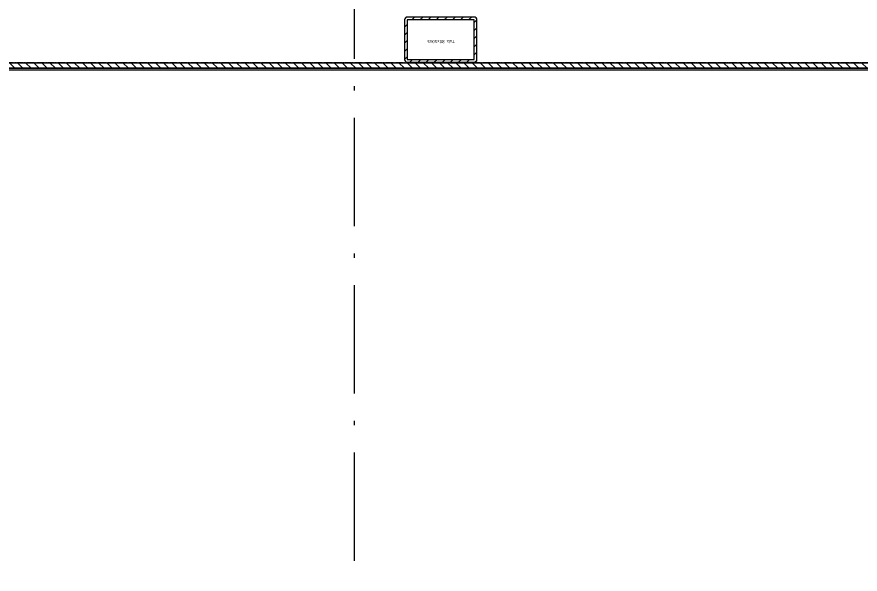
# Model space of a CAD drawing. Header units: millimetres. Extents: x -853320 to 19484, y -510814 to 9708.
# Drawn here: x 4232 to 5165, y 2548 to 3164 of the extents above; entities that cross this region are included whole.
import ezdxf
from ezdxf import colors
from ezdxf.entities.mleader import LeaderData, LeaderLine
from ezdxf.math import Vec2, Vec3

# ---------------------------------------------------------------- set-up
doc = ezdxf.new("R2010")
doc.units = ezdxf.units.MM
doc.linetypes.add('DASHDOT', pattern=[18.5, 12, -3, 0.5, -3])
doc.linetypes.add('TRATTEGGIATA2', pattern=[9.525, 6.35, -3.175])
for name, color, linetype, lineweight in [('F_ARREDI', 7, 'Continuous', 5), ('F_ELETTRODOMESTICI', 40, 'Continuous', 5), ('F_Sezioni', 5, 'Continuous', 9)]:
    doc.layers.add(name, color=color, linetype=linetype, lineweight=lineweight)
doc.layers.add('F_PARETI_slider', color=1, linetype='Continuous', lineweight=5, true_color=0xff0000)
doc.styles.add('DANZI-DIDASCALIE', font='Yu Gothic UI Light.ttf', dxfattribs={"height": 30})
doc.styles.add('Tahoma', font='tahoma.ttf')

# ---------------------------------------------------------------- blocks, each defined once
blk = doc.blocks.new('_Dot')
at = {"color": 0, "linetype": 'ByBlock', "lineweight": -2}
blk.add_line((-0.5, 0), (-1, 0), dxfattribs=at)
at = {"color": 0, "linetype": 'ByBlock', "const_width": 0.5}
blk.add_lwpolyline([(-0.25, 0, 1), (0.25, 0, 1)], format="xyb", close=True, dxfattribs=at)
blk = doc.blocks.new('SLIDER piccola_lato ingresso_pianta_rev.01')
at = {"linetype": 'Continuous', "lineweight": 9}
h = blk.add_hatch(dxfattribs=at)
h.set_pattern_fill('ANSI31', color=34, scale=2, angle=90, style=0)
h.paths.add_polyline_path([(830454.03, 513942.5), (827479.03, 513942.5), (827479.03, 513948.5), (830454.03, 513948.5)])
at = {"color": 8, "linetype": 'TRATTEGGIATA2', "lineweight": 9, "ltscale": 0.15}
for p, q in [((828929.03, 513948.5), (827589.03, 513948.5)), ((830344.03, 513948.5), (829009.03, 513948.5))]:
    blk.add_line(p, q, dxfattribs=at)
at = {"color": 32, "linetype": 'ByBlock', "lineweight": 9}
blk.add_lwpolyline([(830454.03, 513942.5), (827479.03, 513942.5), (827479.03, 513948.5), (830454.03, 513948.5)], close=True, dxfattribs=at)
at = {"linetype": 'ByBlock', "lineweight": 9}
blk.add_lwpolyline([(827479.03, 513942.5), (830454.03, 513942.5), (830454.03, 513940.5), (827479.03, 513940.5)], close=True, dxfattribs=at)
at = {"color": 30, "lineweight": 9, "insert": (828969.24, 513972.01), "char_height": 3.549, "width": 31.8549, "attachment_point": 5, "rotation": 180, "style": 'Tahoma', "bg_fill": 3, "box_fill_scale": 1.1, "bg_fill_color": 256, "bg_fill_true_color": 13158600, "bg_fill_transparency": 0}
blk.add_mtext('Tub. 80x50x5', dxfattribs=at)
at = {"lineweight": 9}
h = blk.add_hatch(dxfattribs=at)
h.set_pattern_fill('ANSI31', color=1, scale=2, angle=180)
h.set_pattern_definition([(225, (1285150.591, 478094.604), (4.49012806, -4.49012806), [])])
edge = h.paths.add_edge_path()
edge.add_line((829009.03, 513952), (829009.03, 513996))
edge.add_arc((829006.03, 513996), 3, 0, 90)
edge.add_line((829006.03, 513999), (828932.03, 513999))
edge.add_arc((828932.03, 513996), 3, 90, 180)
edge.add_line((828929.03, 513996), (828929.03, 513952))
edge.add_arc((828932.03, 513952), 3, 180, 270)
edge.add_line((828932.03, 513949), (829006.03, 513949))
edge.add_arc((829006.03, 513952), 3, 270, 360)
h.paths.add_polyline_path([(829006.03, 513952), (829006.03, 513996), (828932.03, 513996), (828932.03, 513952)], flags=16)
at = {"color": 1, "lineweight": 9}
blk.add_lwpolyline([(829009.03, 513952), (829009.03, 513996, 0.414214), (829006.03, 513999), (828932.03, 513999, 0.414214), (828929.03, 513996), (828929.03, 513952, 0.414214), (828932.03, 513949), (829006.03, 513949, 0.414214)], format="xyb", close=True, dxfattribs=at)
blk.add_lwpolyline([(829006.03, 513952), (829006.03, 513996), (828932.03, 513996), (828932.03, 513952)], close=True, dxfattribs=at)
blk = doc.blocks.new('BAGNO-LAVANDERIA_pianta_sol.B')
at = {"layer": 'F_ELETTRODOMESTICI', "color": 5, "ltscale": 5}
ml = blk.add_multileader_mtext('Standard', dxfattribs=at)
ml.set_content('{\\fYu Gothic UI Light|b0|i0|c128|p34;BASAMENTO c/cassetto} ditta MIELE art.WTS 610', color=5, style='DANZI-DIDASCALIE')
ml.set_leader_properties(color=256, linetype='ByLayer', lineweight=-1)
ml.set_arrow_properties(name='DOT')
ml.build(insert=Vec2(0, 0))
ml.multileader.update_dxf_attribs({"arrow_head_size": 5, "scale": 5})
ctx = ml.context
ctx.base_point, ctx.scale, ctx.char_height, ctx.arrow_head_size, ctx.landing_gap_size, ctx.plane_origin, ctx.plane_x_axis, ctx.plane_y_axis = Vec3(865728.96, 518190.64), 5, 25, 5, 10, Vec3(865691.99, 518253.27), Vec3(0, -1), Vec3(1, 0)
notes = []
notes.append((ctx, [(0, (0, 0, 0), (0, 0), (1, 0), 1, [])]))
ctx.mtext.insert, ctx.mtext.text_direction, ctx.mtext.rotation, ctx.mtext.width, ctx.mtext.flow_direction = Vec3(865741.68, 518180.64), Vec3(0, -1), 4.712389, 471.5743, 5
ml = blk.add_multileader_mtext('Standard', dxfattribs=at)
ml.set_content('{\\fYu Gothic UI Light|b0|i0|c128|p34;LAVASCIUGA} ditta MIELE art.WTD165 WPM 8/5kg', color=5, style='DANZI-DIDASCALIE')
ml.set_leader_properties(color=256, linetype='ByLayer', lineweight=-1)
ml.set_arrow_properties(name='DOT')
ml.build(insert=Vec2(0, 0))
ml.multileader.update_dxf_attribs({"arrow_head_size": 5, "scale": 5})
ctx = ml.context
ctx.base_point, ctx.scale, ctx.char_height, ctx.arrow_head_size, ctx.landing_gap_size, ctx.plane_origin, ctx.plane_x_axis, ctx.plane_y_axis = Vec3(865852.82, 518185.28), 5, 25, 5, 10, Vec3(865819.83, 518247.92), Vec3(0, -1), Vec3(1, 0)
notes.append((ctx, [(0, (0, 0, 0), (0, 0), (1, 0), 1, [])]))
ctx.mtext.insert, ctx.mtext.text_direction, ctx.mtext.rotation, ctx.mtext.width, ctx.mtext.flow_direction = Vec3(865869.52, 518175.28), Vec3(0, -1), 4.712389, 377.0167, 5
for ctx, leaders in notes:
    for number, flags, end, landing, length, lines in leaders:
        leader = LeaderData()
        leader.index, (leader.has_last_leader_line, leader.has_dogleg_vector, leader.attachment_direction) = number, flags
        leader.last_leader_point, leader.dogleg_vector, leader.dogleg_length = Vec3(end), Vec3(landing), length
        for number, points, colour, breaks in lines:
            line = LeaderLine()
            line.index, line.vertices, line.color, line.breaks = number, Vec3.list(points), colors.encode_raw_color(colour), breaks
            leader.lines.append(line)
        ctx.leaders.append(leader)

msp = doc.modelspace()

# ---------------------------------------------------------------- block references
at = {"layer": 'F_ARREDI', "color": 2, "lineweight": 5}
msp.add_blockref('BAGNO-LAVANDERIA_pianta_sol.B', (-853319.899, -510814.178), dxfattribs=at)

# ---------------------------------------------------------------- next in the draw order: block references
at = {"layer": 'F_PARETI_slider', "linetype": 'ByBlock', "lineweight": 13}
msp.add_blockref('SLIDER piccola_lato ingresso_pianta_rev.01', (-824267.661, -510835.683), dxfattribs=at)

# ---------------------------------------------------------------- next in the draw order: linework, layer by layer
at = {"layer": 'F_Sezioni', "color": 3, "linetype": 'DASHDOT', "lineweight": 15, "ltscale": 10}
msp.add_lwpolyline([(4479.394, 8514.312), (4366.847, 8602.111), (4605.495, 8602.111), (4605.495, 1511.773)], dxfattribs=at)

doc.saveas('drawing.dxf')
